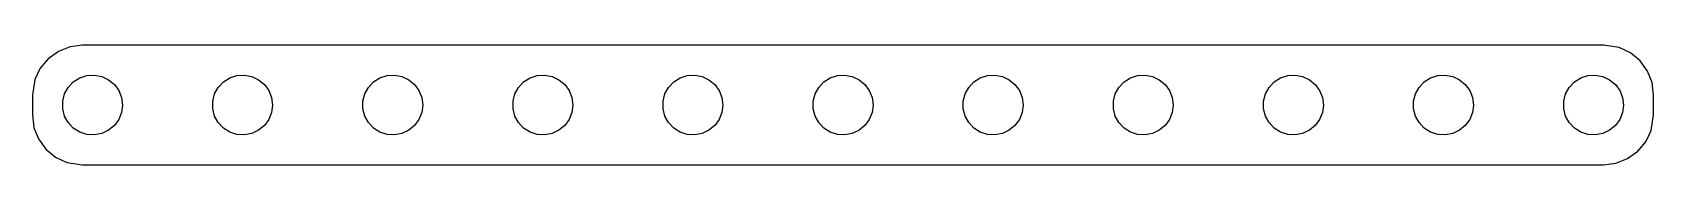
# Model space of a CAD drawing. Header units: metres. Extents: x -81 to 81, y -6 to 6.
import ezdxf

# ---------------------------------------------------------------- set-up
doc = ezdxf.new("R2010")
doc.units = ezdxf.units.M

msp = doc.modelspace()

# ---------------------------------------------------------------- linework, layer by layer
for p, q in [((-78.4088, 5.38153), (-79.4227, 4.64484)), ((-77.2435, 5.84291), (-78.4088, 5.38153)), ((-76, 6), (-77.2435, 5.84291)), ((76, 6), (-76, 6)), ((77.5451, 5.75528), (76, 6)), ((78.6791, 5.22163), (77.5451, 5.75528)), ((79.6448, 4.42273), (78.6791, 5.22163)), ((-80.2216, 3.67914), (-80.7553, 2.54509)), ((-79.4227, 4.64484), (-80.2216, 3.67914)), ((80.3815, 3.40877), (79.6448, 4.42273)), ((80.8429, 2.24345), (80.3815, 3.40877)), ((-80.7553, 2.54509), (-81, 1)), ((-77.7893, 1.10437), (-77.427, 1.76335)), ((-77.427, 1.76335), (-76.9123, 2.31154)), ((-76.9123, 2.31154), (-76.2773, 2.71448)), ((-76.2773, 2.71448), (-75.5621, 2.94685)), ((-75.5621, 2.94685), (-74.8116, 2.99408)), ((-74.8116, 2.99408), (-74.073, 2.85316)), ((-74.073, 2.85316), (-73.3925, 2.53297)), ((-73.3925, 2.53297), (-72.8131, 2.05363)), ((-72.8131, 2.05363), (-72.3711, 1.44525)), ((-62.7893, 1.10437), (-62.427, 1.76335)), ((-62.427, 1.76335), (-61.9123, 2.31154)), ((-61.9123, 2.31154), (-61.2773, 2.71448)), ((-61.2773, 2.71448), (-60.5621, 2.94685)), ((-60.5621, 2.94685), (-59.8116, 2.99408)), ((-59.8116, 2.99408), (-59.0729, 2.85316)), ((-59.0729, 2.85316), (-58.3925, 2.53297)), ((-58.3925, 2.53297), (-57.8131, 2.05363)), ((-57.8131, 2.05363), (-57.3711, 1.44525)), ((-47.7893, 1.10437), (-47.427, 1.76335)), ((-47.427, 1.76335), (-46.9123, 2.31154)), ((-46.9123, 2.31154), (-46.2773, 2.71448)), ((-46.2773, 2.71448), (-45.5621, 2.94685)), ((-45.5621, 2.94685), (-44.8116, 2.99408)), ((-44.8116, 2.99408), (-44.0729, 2.85316)), ((-44.0729, 2.85316), (-43.3925, 2.53297)), ((-43.3925, 2.53297), (-42.8131, 2.05363)), ((-42.8131, 2.05363), (-42.3711, 1.44525)), ((-32.7893, 1.10437), (-32.427, 1.76335)), ((-32.427, 1.76335), (-31.9123, 2.31154)), ((-31.9123, 2.31154), (-31.2773, 2.71448)), ((-31.2773, 2.71448), (-30.5621, 2.94685)), ((-30.5621, 2.94685), (-29.8116, 2.99408)), ((-29.8116, 2.99408), (-29.0729, 2.85316)), ((-29.0729, 2.85316), (-28.3925, 2.53297)), ((-28.3925, 2.53297), (-27.8131, 2.05363)), ((-27.8131, 2.05363), (-27.3711, 1.44525)), ((-17.7893, 1.10437), (-17.427, 1.76335)), ((-17.427, 1.76335), (-16.9123, 2.31154)), ((-16.9123, 2.31154), (-16.2773, 2.71448)), ((-16.2773, 2.71448), (-15.5621, 2.94685)), ((-15.5621, 2.94685), (-14.8116, 2.99408)), ((-14.8116, 2.99408), (-14.0729, 2.85316)), ((-14.0729, 2.85316), (-13.3925, 2.53297)), ((-13.3925, 2.53297), (-12.8131, 2.05363)), ((-12.8131, 2.05363), (-12.3711, 1.44525)), ((-2.78932, 1.10437), (-2.42705, 1.76335)), ((-2.42705, 1.76335), (-1.91226, 2.31154)), ((-1.91226, 2.31154), (-1.27733, 2.71448)), ((-1.27733, 2.71448), (-0.562134, 2.94685)), ((-0.562134, 2.94685), (0.18837, 2.99408)), ((0.18837, 2.99408), (0.927048, 2.85316)), ((0.927048, 2.85316), (1.60747, 2.53297)), ((1.60747, 2.53297), (2.1869, 2.05363)), ((2.1869, 2.05363), (2.62891, 1.44525)), ((12.2107, 1.10437), (12.5729, 1.76335)), ((12.5729, 1.76335), (13.0877, 2.31154)), ((13.0877, 2.31154), (13.7227, 2.71448)), ((13.7227, 2.71448), (14.4379, 2.94685)), ((14.4379, 2.94685), (15.1884, 2.99408)), ((15.1884, 2.99408), (15.927, 2.85316)), ((15.927, 2.85316), (16.6075, 2.53297)), ((16.6075, 2.53297), (17.1869, 2.05363)), ((17.1869, 2.05363), (17.6289, 1.44525)), ((27.2107, 1.10437), (27.5729, 1.76335)), ((27.5729, 1.76335), (28.0877, 2.31154)), ((28.0877, 2.31154), (28.7227, 2.71448)), ((28.7227, 2.71448), (29.4379, 2.94685)), ((29.4379, 2.94685), (30.1884, 2.99408)), ((30.1884, 2.99408), (30.927, 2.85316)), ((30.927, 2.85316), (31.6075, 2.53297)), ((31.6075, 2.53297), (32.1869, 2.05363)), ((32.1869, 2.05363), (32.6289, 1.44525)), ((42.2107, 1.10437), (42.5729, 1.76335)), ((42.5729, 1.76335), (43.0877, 2.31154)), ((43.0877, 2.31154), (43.7227, 2.71448)), ((43.7227, 2.71448), (44.4379, 2.94685)), ((44.4379, 2.94685), (45.1884, 2.99408)), ((45.1884, 2.99408), (45.927, 2.85316)), ((45.927, 2.85316), (46.6075, 2.53297)), ((46.6075, 2.53297), (47.1869, 2.05363)), ((47.1869, 2.05363), (47.6289, 1.44525)), ((57.2107, 1.10437), (57.5729, 1.76335)), ((57.5729, 1.76335), (58.0877, 2.31154)), ((58.0877, 2.31154), (58.7227, 2.71448)), ((58.7227, 2.71448), (59.4379, 2.94685)), ((59.4379, 2.94685), (60.1884, 2.99408)), ((60.1884, 2.99408), (60.927, 2.85316)), ((60.927, 2.85316), (61.6075, 2.53297)), ((61.6075, 2.53297), (62.1869, 2.05363)), ((62.1869, 2.05363), (62.6289, 1.44525)), ((72.2107, 1.10437), (72.573, 1.76335)), ((72.573, 1.76335), (73.0877, 2.31154)), ((73.0877, 2.31154), (73.7227, 2.71448)), ((73.7227, 2.71448), (74.4379, 2.94685)), ((74.4379, 2.94685), (75.1884, 2.99408)), ((75.1884, 2.99408), (75.927, 2.85316)), ((75.927, 2.85316), (76.6075, 2.53297)), ((76.6075, 2.53297), (77.1869, 2.05363)), ((77.1869, 2.05363), (77.6289, 1.44525)), ((81, 1), (80.8429, 2.24345)), ((-81, 1), (-81, -1)), ((-77.9763, 0.375992), (-77.7893, 1.10437)), ((-77.9763, -0.375992), (-77.9763, 0.375992)), ((-72.3711, 1.44525), (-72.0943, 0.746063)), ((-72.0943, 0.746063), (-72, 0)), ((-72, 0), (-72.0943, -0.746063)), ((-62.9763, 0.375992), (-62.7893, 1.10437)), ((-62.9763, -0.375992), (-62.9763, 0.375992)), ((-57.3711, 1.44525), (-57.0942, 0.746063)), ((-57.0942, 0.746063), (-57, 0)), ((-57, 0), (-57.0942, -0.746063)), ((-47.9763, 0.375992), (-47.7893, 1.10437)), ((-47.9763, -0.375992), (-47.9763, 0.375992)), ((-42.3711, 1.44525), (-42.0942, 0.746063)), ((-42.0942, 0.746063), (-42, 0)), ((-42, 0), (-42.0942, -0.746063)), ((-32.9763, 0.375992), (-32.7893, 1.10437)), ((-32.9763, -0.375992), (-32.9763, 0.375992)), ((-27.3711, 1.44525), (-27.0942, 0.746063)), ((-27.0942, 0.746063), (-27, 0)), ((-27, 0), (-27.0942, -0.746063)), ((-17.9763, 0.375992), (-17.7893, 1.10437)), ((-17.9763, -0.375992), (-17.9763, 0.375992)), ((-12.3711, 1.44525), (-12.0942, 0.746063)), ((-12.0942, 0.746063), (-12, 0)), ((-12, 0), (-12.0942, -0.746063)), ((-2.97633, 0.375992), (-2.78932, 1.10437)), ((-2.97633, -0.375992), (-2.97633, 0.375992)), ((2.62891, 1.44525), (2.90575, 0.746063)), ((2.90575, 0.746063), (3, 0)), ((3, 0), (2.90575, -0.746063)), ((12.0237, 0.375992), (12.2107, 1.10437)), ((12.0237, -0.375992), (12.0237, 0.375992)), ((17.6289, 1.44525), (17.9057, 0.746063)), ((17.9057, 0.746063), (18, 0)), ((18, 0), (17.9057, -0.746063)), ((27.0237, 0.375992), (27.2107, 1.10437)), ((27.0237, -0.375992), (27.0237, 0.375992)), ((32.6289, 1.44525), (32.9057, 0.746063)), ((32.9057, 0.746063), (33, 0)), ((33, 0), (32.9057, -0.746063)), ((42.0237, 0.375992), (42.2107, 1.10437)), ((42.0237, -0.375992), (42.0237, 0.375992)), ((47.6289, 1.44525), (47.9057, 0.746063)), ((47.9057, 0.746063), (48, 0)), ((48, 0), (47.9057, -0.746063)), ((57.0237, 0.375992), (57.2107, 1.10437)), ((57.0237, -0.375992), (57.0237, 0.375992)), ((62.6289, 1.44525), (62.9057, 0.746063)), ((62.9057, 0.746063), (63, 0)), ((63, 0), (62.9057, -0.746063)), ((72.0237, 0.375992), (72.2107, 1.10437)), ((72.0237, -0.375992), (72.0237, 0.375992)), ((77.6289, 1.44525), (77.9057, 0.746063)), ((77.9057, 0.746063), (78, 0)), ((78, 0), (77.9057, -0.746063)), ((81, -1), (81, 1)), ((-81, -1), (-80.8429, -2.24345)), ((-77.7893, -1.10437), (-77.9763, -0.375992)), ((-77.427, -1.76335), (-77.7893, -1.10437)), ((-72.3711, -1.44525), (-72.8131, -2.05363)), ((-72.0943, -0.746063), (-72.3711, -1.44525)), ((-62.7893, -1.10437), (-62.9763, -0.375992)), ((-62.427, -1.76335), (-62.7893, -1.10437)), ((-57.3711, -1.44525), (-57.8131, -2.05363)), ((-57.0942, -0.746063), (-57.3711, -1.44525)), ((-47.7893, -1.10437), (-47.9763, -0.375992)), ((-47.427, -1.76335), (-47.7893, -1.10437)), ((-42.3711, -1.44525), (-42.8131, -2.05363)), ((-42.0942, -0.746063), (-42.3711, -1.44525)), ((-32.7893, -1.10437), (-32.9763, -0.375992)), ((-32.427, -1.76335), (-32.7893, -1.10437)), ((-27.3711, -1.44525), (-27.8131, -2.05363)), ((-27.0942, -0.746063), (-27.3711, -1.44525)), ((-17.7893, -1.10437), (-17.9763, -0.375992)), ((-17.427, -1.76335), (-17.7893, -1.10437)), ((-12.3711, -1.44525), (-12.8131, -2.05363)), ((-12.0942, -0.746063), (-12.3711, -1.44525)), ((-2.78932, -1.10437), (-2.97633, -0.375992)), ((-2.42705, -1.76335), (-2.78932, -1.10437)), ((2.62891, -1.44525), (2.1869, -2.05363)), ((2.90575, -0.746063), (2.62891, -1.44525)), ((12.2107, -1.10437), (12.0237, -0.375992)), ((12.5729, -1.76335), (12.2107, -1.10437)), ((17.6289, -1.44525), (17.1869, -2.05363)), ((17.9057, -0.746063), (17.6289, -1.44525)), ((27.2107, -1.10437), (27.0237, -0.375992)), ((27.5729, -1.76335), (27.2107, -1.10437)), ((32.6289, -1.44525), (32.1869, -2.05363)), ((32.9057, -0.746063), (32.6289, -1.44525)), ((42.2107, -1.10437), (42.0237, -0.375992)), ((42.5729, -1.76335), (42.2107, -1.10437)), ((47.6289, -1.44525), (47.1869, -2.05363)), ((47.9057, -0.746063), (47.6289, -1.44525)), ((57.2107, -1.10437), (57.0237, -0.375992)), ((57.5729, -1.76335), (57.2107, -1.10437)), ((62.6289, -1.44525), (62.1869, -2.05363)), ((62.9057, -0.746063), (62.6289, -1.44525)), ((72.2107, -1.10437), (72.0237, -0.375992)), ((72.573, -1.76335), (72.2107, -1.10437)), ((77.6289, -1.44525), (77.1869, -2.05363)), ((77.9057, -0.746063), (77.6289, -1.44525)), ((80.7553, -2.54509), (81, -1)), ((-80.8429, -2.24345), (-80.3815, -3.40877)), ((-76.9123, -2.31154), (-77.427, -1.76335)), ((-76.2773, -2.71448), (-76.9123, -2.31154)), ((-75.5621, -2.94685), (-76.2773, -2.71448)), ((-74.8116, -2.99408), (-75.5621, -2.94685)), ((-74.073, -2.85316), (-74.8116, -2.99408)), ((-73.3925, -2.53297), (-74.073, -2.85316)), ((-72.8131, -2.05363), (-73.3925, -2.53297)), ((-61.9123, -2.31154), (-62.427, -1.76335)), ((-61.2773, -2.71448), (-61.9123, -2.31154)), ((-60.5621, -2.94685), (-61.2773, -2.71448)), ((-59.8116, -2.99408), (-60.5621, -2.94685)), ((-59.0729, -2.85316), (-59.8116, -2.99408)), ((-58.3925, -2.53297), (-59.0729, -2.85316)), ((-57.8131, -2.05363), (-58.3925, -2.53297)), ((-46.9123, -2.31154), (-47.427, -1.76335)), ((-46.2773, -2.71448), (-46.9123, -2.31154)), ((-45.5621, -2.94685), (-46.2773, -2.71448)), ((-44.8116, -2.99408), (-45.5621, -2.94685)), ((-44.0729, -2.85316), (-44.8116, -2.99408)), ((-43.3925, -2.53297), (-44.0729, -2.85316)), ((-42.8131, -2.05363), (-43.3925, -2.53297)), ((-31.9123, -2.31154), (-32.427, -1.76335)), ((-31.2773, -2.71448), (-31.9123, -2.31154)), ((-30.5621, -2.94685), (-31.2773, -2.71448)), ((-29.8116, -2.99408), (-30.5621, -2.94685)), ((-29.0729, -2.85316), (-29.8116, -2.99408)), ((-28.3925, -2.53297), (-29.0729, -2.85316)), ((-27.8131, -2.05363), (-28.3925, -2.53297)), ((-16.9123, -2.31154), (-17.427, -1.76335)), ((-16.2773, -2.71448), (-16.9123, -2.31154)), ((-15.5621, -2.94685), (-16.2773, -2.71448)), ((-14.8116, -2.99408), (-15.5621, -2.94685)), ((-14.0729, -2.85316), (-14.8116, -2.99408)), ((-13.3925, -2.53297), (-14.0729, -2.85316)), ((-12.8131, -2.05363), (-13.3925, -2.53297)), ((-1.91226, -2.31154), (-2.42705, -1.76335)), ((-1.27733, -2.71448), (-1.91226, -2.31154)), ((-0.562134, -2.94685), (-1.27733, -2.71448)), ((0.18837, -2.99408), (-0.562134, -2.94685)), ((0.927048, -2.85316), (0.18837, -2.99408)), ((1.60747, -2.53297), (0.927048, -2.85316)), ((2.1869, -2.05363), (1.60747, -2.53297)), ((13.0877, -2.31154), (12.5729, -1.76335)), ((13.7227, -2.71448), (13.0877, -2.31154)), ((14.4379, -2.94685), (13.7227, -2.71448)), ((15.1884, -2.99408), (14.4379, -2.94685)), ((15.927, -2.85316), (15.1884, -2.99408)), ((16.6075, -2.53297), (15.927, -2.85316)), ((17.1869, -2.05363), (16.6075, -2.53297)), ((28.0877, -2.31154), (27.5729, -1.76335)), ((28.7227, -2.71448), (28.0877, -2.31154)), ((29.4379, -2.94685), (28.7227, -2.71448)), ((30.1884, -2.99408), (29.4379, -2.94685)), ((30.927, -2.85316), (30.1884, -2.99408)), ((31.6075, -2.53297), (30.927, -2.85316)), ((32.1869, -2.05363), (31.6075, -2.53297)), ((43.0877, -2.31154), (42.5729, -1.76335)), ((43.7227, -2.71448), (43.0877, -2.31154)), ((44.4379, -2.94685), (43.7227, -2.71448)), ((45.1884, -2.99408), (44.4379, -2.94685)), ((45.927, -2.85316), (45.1884, -2.99408)), ((46.6075, -2.53297), (45.927, -2.85316)), ((47.1869, -2.05363), (46.6075, -2.53297)), ((58.0877, -2.31154), (57.5729, -1.76335)), ((58.7227, -2.71448), (58.0877, -2.31154)), ((59.4379, -2.94685), (58.7227, -2.71448)), ((60.1884, -2.99408), (59.4379, -2.94685)), ((60.927, -2.85316), (60.1884, -2.99408)), ((61.6075, -2.53297), (60.927, -2.85316)), ((62.1869, -2.05363), (61.6075, -2.53297)), ((73.0877, -2.31154), (72.573, -1.76335)), ((73.7227, -2.71448), (73.0877, -2.31154)), ((74.4379, -2.94685), (73.7227, -2.71448)), ((75.1884, -2.99408), (74.4379, -2.94685)), ((75.927, -2.85316), (75.1884, -2.99408)), ((76.6075, -2.53297), (75.927, -2.85316)), ((77.1869, -2.05363), (76.6075, -2.53297)), ((80.2216, -3.67914), (80.7553, -2.54509)), ((-80.3815, -3.40877), (-79.6448, -4.42273)), ((-79.6448, -4.42273), (-78.6791, -5.22163)), ((78.4088, -5.38153), (79.4227, -4.64484)), ((79.4227, -4.64484), (80.2216, -3.67914)), ((-78.6791, -5.22163), (-77.5451, -5.75528)), ((-77.5451, -5.75528), (-76, -6)), ((-76, -6), (76, -6)), ((76, -6), (77.2435, -5.84291)), ((77.2435, -5.84291), (78.4088, -5.38153))]:
    msp.add_line(p, q)

doc.saveas('drawing.dxf')
